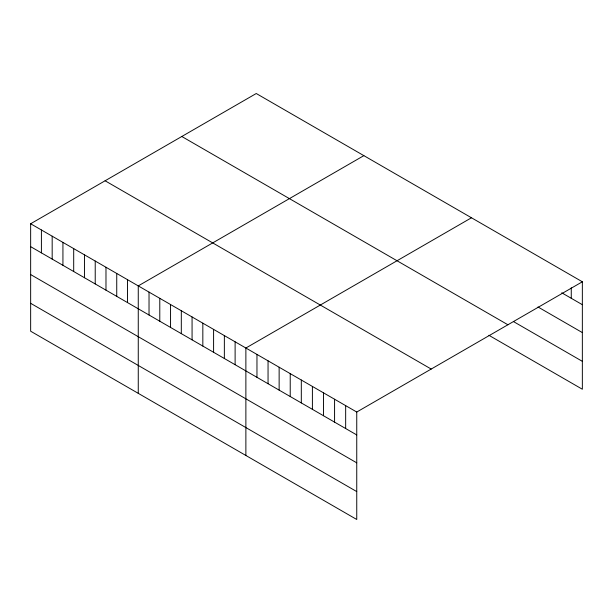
<?xml version="1.0" encoding="UTF-8"?>
<svg xmlns="http://www.w3.org/2000/svg" width="613" height="613" viewBox="0 0 613 613"><rect width="100%" height="100%" fill="white"/><g stroke="black" fill="none" stroke-linecap="round" stroke-linejoin="round"><path stroke-width="0.92" d="M30.65 223.76L356.751 412.036L356.751 519.487L30.65 331.212L30.65 223.76L256.249 93.513L582.35 281.788L582.35 389.24L488.898 335.288M363.861 155.641L138.262 285.896L138.262 393.339M471.474 217.776L245.874 348.023L245.874 455.474M356.751 412.036L582.35 281.788M561.761 292.799L582.35 304.692M537.999 306.983L582.35 332.591M513.449 321.557L582.35 361.341M181.8 136.492L507.901 324.767M105.099 180.781L431.2 369.057M30.65 246.664L356.751 434.939M30.65 274.563L356.751 462.838M30.65 303.312L356.751 491.588M571.262 287.788L571.262 298.286M345.663 405.637L345.663 428.533M334.575 399.232L334.575 422.135M323.488 392.833L323.488 415.729M312.4 386.428L312.4 409.331M301.312 380.029L301.312 402.933M290.225 373.624L290.225 396.527M279.137 367.225L279.137 390.129M268.05 360.827L268.05 383.723M256.962 354.421L256.962 377.324M235.116 341.809L235.116 364.712M224.358 335.595L224.358 358.498M213.592 329.38L213.592 352.283M202.834 323.174L202.834 346.069M192.068 316.959L192.068 339.855M181.31 310.745L181.31 333.648M170.552 304.531L170.552 327.434M159.786 298.316L159.786 321.22M149.028 292.102L149.028 315.005M127.504 279.681L127.504 302.577M116.738 273.467L116.738 296.37M105.98 267.253L105.98 290.156M95.222 261.038L95.222 283.942M84.456 254.824L84.456 277.727M73.698 248.61L73.698 271.513M62.932 242.403L62.932 265.299M52.174 236.189L52.174 259.092M41.408 229.975L41.408 252.878"/></g></svg>
